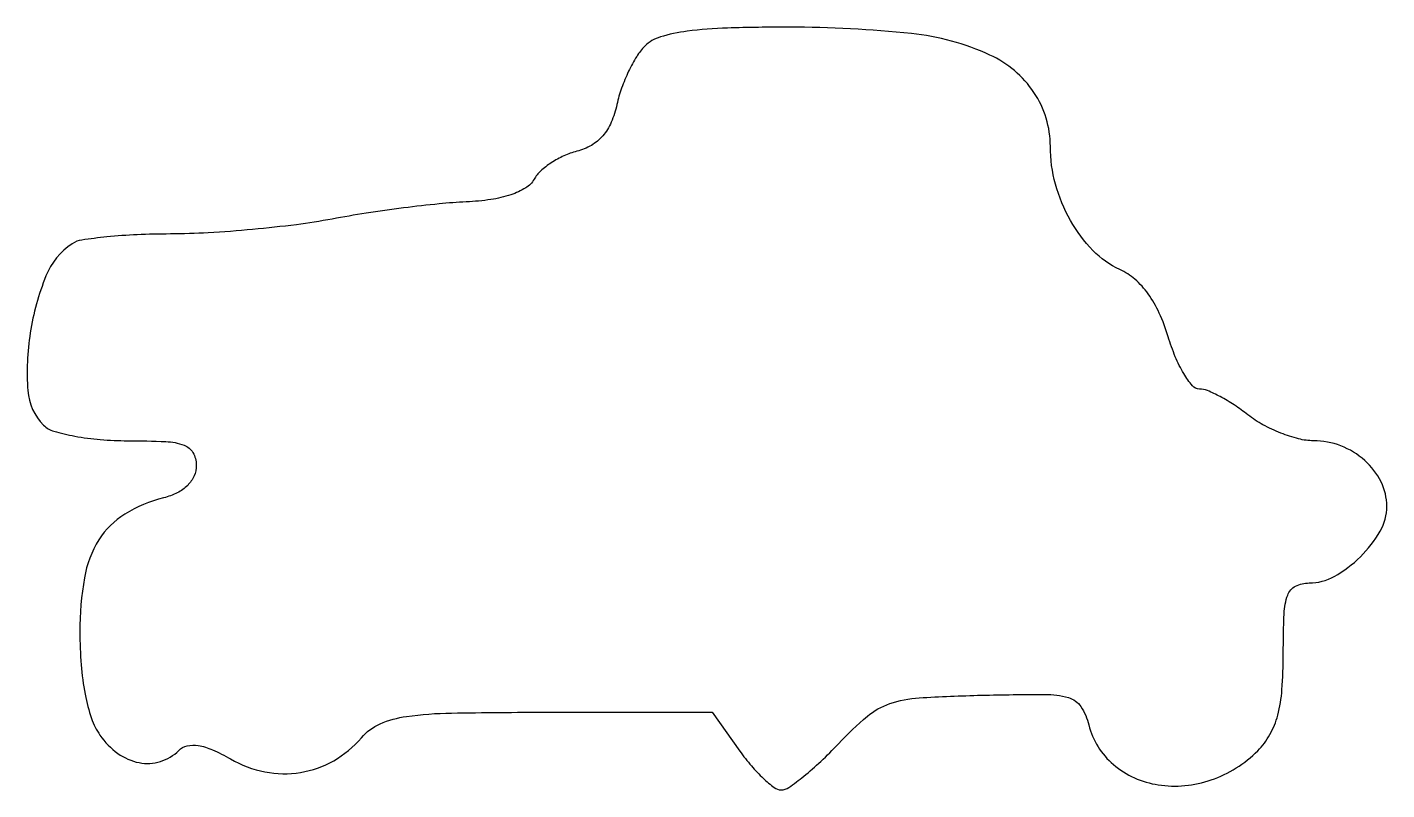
# Model space of a CAD drawing. Extents: x 0 to 105, y 0 to 59.
import ezdxf

# ---------------------------------------------------------------- set-up
doc = ezdxf.new("R2010")
doc.units = 0

msp = doc.modelspace()

# ---------------------------------------------------------------- linework, layer by layer
msp.add_lwpolyline([(47.653143, 57.510286, 0.058607), (47.034484, 56.726698, 0.026359), (46.406753, 55.573627, 0.025656), (45.864592, 54.271471, 0.031766), (45.502052, 53.009344, -0.046772), (45.059453, 51.626112, -0.076116), (44.410947, 50.580364, -0.084032), (43.53209, 49.845962, -0.070748), (42.407566, 49.387445, 0.045498), (41.412179, 49.038878, 0.038227), (40.433185, 48.498716, 0.039857), (39.611374, 47.860541, 0.080333), (39.102977, 47.219525, -0.130185), (38.454822, 46.549917, -0.055173), (37.311214, 46.021929, -0.043901), (35.763374, 45.652076, -0.025738), (33.865749, 45.470608, 0.014405), (31.770057, 45.318019, 0.00642), (29.019939, 45.002224, 0.006348), (26.116472, 44.593462, 0.008546), (23.5, 44.145261, -0.015142), (20.733725, 43.708873, -0.008516), (17.353125, 43.338402, -0.008492), (13.924328, 43.080285, -0.013728), (11, 42.990479, 0.010389), (8.430312, 42.928733, 0.01358), (6.086163, 42.75976, 0.011145), (4.154204, 42.524048, 0.11172), (3.399704, 42.234687, 0.15147), (1.378504, 39.742448, 0.056381), (0.170396, 35.344955, 0.056573), (-0.019508, 30.873235, 0.18063), (1.2, 28.2, 0.12661), (1.988067, 27.734527, 0.024774), (3.604375, 27.3525, 0.024856), (5.58293, 27.088075, 0.020792), (7.7, 27, -0.010822), (10.639738, 26.936365, -0.075022), (12.049532, 26.660774, -0.17872), (12.740461, 26.082913, -0.130883), (13, 25.108408, -0.102915), (12.826625, 24.275007, -0.094072), (12.332457, 23.549274, -0.080989), (11.533572, 22.974379, -0.054114), (10.474564, 22.582972, 0.076235), (7.473704, 21.321012, 0.116014), (5.474658, 19.338473, 0.097531), (4.355325, 16.401301, 0.042439), (4, 12.222506, 0.020015), (4.102647, 9.659207, 0.028042), (4.413532, 7.389379, 0.032115), (4.902705, 5.523474, 0.072731), (5.556704, 4.222506, 0.082858), (6.938415, 2.815567, 0.109877), (8.579068, 2.102042, 0.123085), (10.226725, 2.190416, 0.122324), (11.643378, 3.043378, -0.141447), (12.295703, 3.403455, -0.096776), (13.146667, 3.429324, -0.064282), (14.243531, 3.100872, -0.025427), (15.649579, 2.38633, 0.081411), (18.305903, 1.39085, 0.089507), (21.051783, 1.342636, 0.090489), (23.617498, 2.254462, 0.085393), (25.755485, 4.027396, -0.112458), (27.200761, 5.100603, -0.069762), (29.243585, 5.677976, -0.030142), (32.714648, 5.94189, -0.003905), (40.154147, 6), (52.863812, 6), (55, 3, 0.021796), (55.895846, 1.851328, 0.027932), (56.821183, 0.88125, 0.02801), (57.659038, 0.179616, 0.161671), (58.200017, 0, 0.153652), (58.792136, 0.18636, 0.017071), (59.939456, 1.047701, 0.01951), (61.261678, 2.200683, 0.01463), (62.627623, 3.566643, -0.027545), (64.858761, 5.685476, -0.094646), (66.588649, 6.666276, -0.066677), (68.862169, 7.112706, -0.009225), (73.681989, 7.316643, -0.005472), (78.565563, 7.379617, -0.068252), (80.395999, 7.132223, -0.180712), (81.358006, 6.433457, -0.086746), (81.977825, 5.015031, 0.159293), (83.875612, 1.95304, 0.138042), (87.329946, 0.386869, 0.12258), (91.43253, 0.767949, 0.112682), (95.025436, 3.025436, 0.06921), (95.966601, 4.270705, 0.062764), (96.570494, 5.76685, 0.04645), (96.89971, 7.738625, 0.018153), (97, 10.5, -0.009792), (97.061504, 13.640147, -0.077556), (97.340909, 15.0625, -0.189837), (97.945848, 15.746716, -0.118451), (99, 16, 0.128433), (100.943209, 16.507515, 0.06722), (102.954447, 18.021201, 0.067367), (104.486834, 20.008526, 0.131329), (105, 21.928571, 0.116221), (104.555258, 23.816065, 0.094708), (103.292667, 25.471208, 0.090195), (101.445302, 26.604802, 0.092885), (99.336301, 27, -0.062002), (98.187519, 27.143003, -0.032133), (96.809071, 27.5875, -0.031373), (95.431227, 28.234319, -0.041245), (94.272871, 29, 0.02096), (93.210893, 29.765559, 0.023172), (92.122655, 30.4125, 0.023372), (91.15074, 30.873964, 0.099463), (90.523429, 31, -0.221781), (89.980236, 31.253404, -0.039755), (89.315001, 32.188515, -0.036301), (88.656718, 33.496411, -0.025663), (88.104361, 35.046009, 0.033732), (87.419909, 36.872521, 0.049333), (86.56047, 38.357805, 0.056632), (85.539251, 39.484588, 0.073591), (84.371078, 40.240694, -0.093798), (82.293391, 41.707023, -0.063946), (80.558697, 44.029833, -0.061029), (79.395834, 46.844132, -0.067584), (79, 49.75921, 0.148412), (77.732169, 53.93646, 0.139041), (74.329352, 56.832644, 0.081465), (68.260663, 58.487779, 0.025538), (58.821429, 58.984944, 0.007579), (54.04429, 58.919962, 0.025636), (50.935205, 58.670641, 0.039244), (48.861217, 58.229176, 0.12495)], format="xyb", close=True)

doc.saveas('drawing.dxf')
